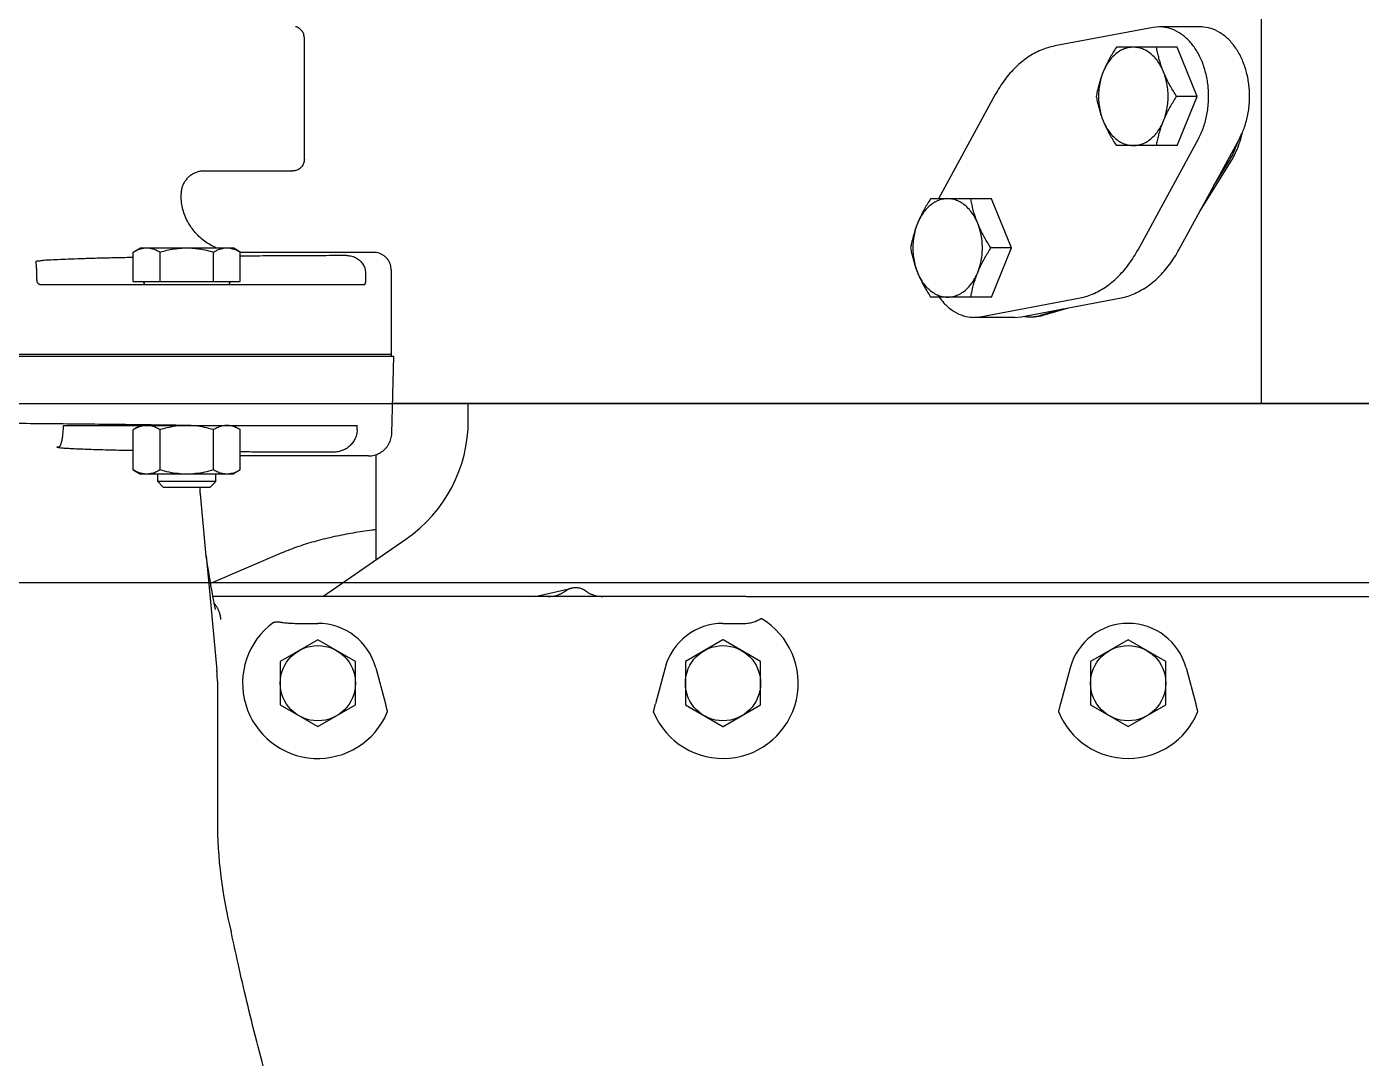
# Model space of a CAD drawing. Header units: millimetres. Extents: x 156850 to 204135, y 56350 to 74150.
# Drawn here: x 158129.7 to 158360.3, y 60149.8 to 60328.1 of the extents above; entities that cross this region are included whole.
import ezdxf

# ---------------------------------------------------------------- set-up
doc = ezdxf.new("R2010")
doc.units = ezdxf.units.MM
doc.header["$LTSCALE"] = 150
doc.layers.add('-----33 Equipment', color=5, linetype='Continuous')

# ---------------------------------------------------------------- blocks, each defined once
blk = doc.blocks.new('X-2F-PLAN$0$A$C73FA2420')
at = {"color": 0}
blk.add_line((508.7339490007143, 1599.808936259011), (508.7339490007143, 76.74628430482699), dxfattribs=at)
at = {"color": 0, "linetype": 'Continuous'}
for p, q in [((516.9339490006678, 1466.059296623687), (516.9339490006678, 1245.155923940009)), ((517.2339490007143, 1245.607610281906), (517.2339490007143, 1465.607524050807)), ((529.2339490007143, 1250.296631120378), (529.2339490007143, 1306.029104972607)), ((530.1797776977764, 1306.799645583495), (530.0339490006445, 1306.799645693798)), ((533.2271527071716, 1307.031107558985), (533.1892961754929, 1306.993588774116)), ((504.9339490006678, 1302.223106731428), (504.9339490006678, 1251.467139691405)), ((497.2484801805113, 1290.155881384795), (496.5339490006445, 1288.918277077726)), ((497.2484801805113, 1290.155881384795), (504.2194178209174, 1290.155881384795)), ((504.9339490006678, 1288.918277077726), (504.2194178209174, 1290.155881384795)), ((529.8339490006911, 1290.155881384795), (534.9194178208709, 1290.155881384795)), ((529.8339490006911, 1290.155881384795), (529.8339490006911, 1271.680672770715)), ((534.9194178208709, 1290.155881384795), (535.6339490006212, 1288.918277077726)), ((496.5339490006445, 1272.918277077784), (496.5339490006445, 1288.918277077726)), ((535.6339490006212, 1288.918183781905), (535.6339490006212, 1272.918370373605)), ((494.2339490007143, 1284.918277077784), (495.2339490007143, 1285.918277077784)), ((494.2339490007143, 1276.918277077726), (494.2339490007143, 1284.918277077784)), ((495.2339490007143, 1285.918277077784), (496.5339490006445, 1285.918277077784)), ((495.2339490007143, 1275.918277077726), (495.2339490007143, 1285.918277077784)), ((497.2484801805113, 1285.53707923129), (504.2194178209174, 1285.53707923129)), ((529.8339490006911, 1285.53707923129), (534.9194178208709, 1285.53707923129)), ((482.383578052395, 1277.584338872402), (476.9426257078303, 1277.071943292627)), ((481.2737200529082, 1277.395509454422), (481.9663705615094, 1277.506050864176)), ((481.9655964339618, 1277.505913685076), (482.3449147429783, 1277.553936585493)), ((482.3449172357796, 1277.553933376505), (493.1203089938499, 1278.569006513106)), ((548.9339489677222, 1277.916217547783), (548.9339490006678, 1262.607305672194)), ((460.7440007281257, 1275.635026058997), (436.7352989717619, 1275.63502428378)), ((476.9426257078303, 1277.071943292627), (462.6197541897418, 1275.723152001796)), ((475.3839490006212, 1184.277763055929), (475.3839491016697, 1276.404389759293)), ((482.9081350214547, 1264.514773141127), (477.6537720195483, 1276.803036297497)), ((479.2332549422281, 1277.065614751016), (480.2420695928158, 1277.229651741683)), ((480.2420695928158, 1277.229651741683), (481.2737200529082, 1277.395509454422)), ((494.2339490007143, 1276.918277077726), (495.2339490007143, 1275.918277077726)), ((495.2339490007143, 1275.918277077726), (496.5339490006445, 1275.918277077726)), ((497.2484801805113, 1276.299474924221), (504.2194178209174, 1276.299474924221)), ((529.8339490006911, 1276.299474924221), (534.9194178208709, 1276.299474924221)), ((497.2484801805113, 1271.680672770715), (496.5339490006445, 1272.918277077784)), ((504.9339490006678, 1272.918277077784), (504.2194178209174, 1271.680672770715)), ((534.9194178208709, 1271.680672770715), (535.6339490006212, 1272.918277077784)), ((497.2484801805113, 1271.680672770715), (504.2194178209174, 1271.680672770715)), ((499.6839490006678, 1249.504276683787), (499.6839490145212, 1271.680672770715)), ((529.8339490006911, 1271.680672770715), (534.9194178208709, 1271.680672770715)), ((534.8540061428212, 1248.607623091608), (534.8540060797241, 1271.680672770482)), ((456.6256125695072, 1264.767980631092), (452.883955182624, 1258.28723993263)), ((464.1256063875044, 1264.77761028189), (456.6422916138545, 1264.77761028189)), ((467.8839428186184, 1258.28723993263), (464.1422854318516, 1264.767980631092)), ((470.7339036547346, 1261.798111085314), (470.7339036547346, 1258.278610281879)), ((573.880797025864, 1262.149122605624), (573.8780861895066, 1262.137885877397)), ((550.9336443910142, 1260.607610281906), (571.9342536103213, 1260.607610281906)), ((452.883955182624, 1258.267980631092), (456.6256125695072, 1251.78723993263)), ((464.1422854318516, 1251.78723993263), (467.8839428186184, 1258.267980631092)), ((475.383949080715, 1257.393470165902), (485.2797198097687, 1243.068352458591)), ((456.6422916138545, 1251.77761028189), (464.1256063875044, 1251.77761028189)), ((531.3280753250001, 1250.05101581139), (530.0339490006445, 1250.051015750098)), ((463.062714381027, 1248.281321780523), (456.8220727671869, 1246.609146899777)), ((499.883643671521, 1248.27761028189), (481.6811719904654, 1248.27761028189)), ((503.5798505195417, 1245.505592510221), (516.9339490006678, 1245.155903134786)), ((508.7339490007143, 1040.02761028189), (508.7339490007143, 1245.37062769162)), ((531.8535491586663, 1245.607610281906), (516.9339490006678, 1245.607610281906)), ((505.8490414348198, 1232.27761028189), (508.7339490007143, 1232.27761028189)), ((475.3839490405517, 1220.704742507602), (476.8097700047074, 1214.402518328629)), ((463.062714381027, 1198.275898783177), (456.8255629105261, 1199.947138482821)), ((456.6256125695072, 1194.767980631092), (452.883955182624, 1188.28723993263)), ((464.1256063875044, 1194.77761028189), (456.6422916138545, 1194.77761028189)), ((467.8839428186184, 1188.28723993263), (464.1422854318516, 1194.767980631092)), ((452.883955182624, 1188.267980631092), (456.6256125695072, 1181.78723993263)), ((464.1422854318516, 1181.78723993263), (467.8839428186184, 1188.267980631092)), ((470.7339036547346, 1188.278610281879), (470.7339036279591, 1184.514966211282)), ((456.6422916138545, 1181.77761028189), (464.1256063875044, 1181.77761028189)), ((475.3839490006212, 1178.341160093376), (475.3839490006212, 1162.216060470324)), ((475.3839490006212, 1156.27945750783), (475.3839490006212, 861.2765822567744)), ((527.1339490006212, 1141.896808734222), (527.1339490006212, 1152.401421045419)), ((544.1339490006212, 1141.89680873428), (544.1339490006212, 1152.401421045419)), ((562.1456564750988, 1141.22988212842), (544.1339490006212, 1151.024716833315)), ((523.6339490006212, 1137.871587323316), (523.6339490006212, 1144.942655134713)), ((523.6341637686128, 1144.945790484722), (523.7383195246803, 1143.825963733718)), ((523.7383195246803, 1143.825963733718), (526.9252949613146, 1126.851229750027)), ((527.1339490006212, 1141.896808734222), (535.6339490006212, 1138.426698265073)), ((535.6339490006212, 1138.426698265073), (535.6339490006212, 1141.991089638032)), ((535.6339490006212, 1138.426698265073), (544.1339490006212, 1141.89680873428)), ((523.6341637686128, 1137.874722673325), (523.7383195246803, 1136.75489592232)), ((523.7383195246803, 1136.754895922204), (526.9252949613146, 1119.78016193863)), ((524.0124269026564, 1133.33495628729), (525.0809885243652, 1129.603460478014)), ((524.0124269026564, 1132.981402896694), (525.2737436880125, 1128.576791872911)), ((463.062714381027, 1128.275898783177), (456.8255629105261, 1129.947138482821)), ((573.729578476632, 1113.971030903398), (570.5426030399976, 1130.945764887088)), ((456.6256125695072, 1124.767980631092), (452.883955182624, 1118.28723993263)), ((464.1256063875044, 1124.77761028189), (456.6422916138545, 1124.77761028189)), ((467.8839428186184, 1118.28723993263), (464.1422854318516, 1124.767980631092)), ((553.3339490006911, 1109.808493101911), (553.3339490006911, 1120.313105413108)), ((570.3339490006911, 1109.808493101911), (570.3339490006911, 1120.313105413108)), ((452.883955182624, 1118.267980631092), (456.6256125695072, 1111.78723993263)), ((464.1422854318516, 1111.78723993263), (467.8839428186184, 1118.267980631092)), ((535.3222415262135, 1116.567112508696), (554.5184721964179, 1106.128129606077)), ((573.8337342326995, 1112.851204152277), (573.729578476632, 1113.971030903398)), ((456.6422916138545, 1111.77761028189), (464.1256063875044, 1111.77761028189)), ((573.8339490006911, 1105.783271690889), (573.8339490006911, 1112.854339502286)), ((535.3222415262135, 1109.496044697182), (554.5184721964179, 1099.057061794621)), ((553.3339490006911, 1109.808493101911), (561.8339490006911, 1106.338382632704)), ((561.8339490006911, 1106.338382632704), (561.8339490006911, 1109.902774005604)), ((561.8339490006911, 1106.338382632704), (570.3339490006911, 1109.808493101911)), ((463.062714381027, 1108.281321780523), (456.8220727671869, 1106.609146899777)), ((542.0460313112708, 1105.839622360421), (550.4669723572442, 1100.581334024318)), ((546.4311228132574, 1103.454993002524), (550.4669723572442, 1100.934887414915)), ((586.6800702534383, 1095.310925247206), (508.7339490007143, 1095.310925249127))]:
    blk.add_line(p, q, dxfattribs=at)
blk.add_lwpolyline([(473.1421217647148, 1275.933363699296), (473.140672742622, 1275.932910064876), (473.1543721782509, 1275.936952759803), (473.1948351092869, 1275.948258528486), (473.2609812073642, 1275.965770107228), (473.3512544670375, 1275.988523600274), (473.4642278461251, 1276.015757399029), (473.5986192470882, 1276.046864105097), (473.7539314258611, 1276.081508802716), (473.9292989603709, 1276.119350770081), (474.1246900473488, 1276.160265828308), (474.3408340972383, 1276.204295468226), (474.5789049647283, 1276.251564612321), (474.8407217049971, 1276.302328432095), (475.1278451908147, 1276.356791260187), (475.4405778819928, 1276.414914569119), (475.778263939661, 1276.476496239076), (476.1400729360757, 1276.541328497173), (476.5249634400243, 1276.609194733028), (476.931636245572, 1276.679851978377), (477.358630658593, 1276.753049573279), (477.8043034337461, 1276.828531105304), (478.2666131500155, 1276.905984509678), (478.7435952944215, 1276.985108532594), (479.2332549422281, 1277.065614751016)], dxfattribs=at)
for centre in [(460.3839490006212, 1258.27761028189), (460.3839490006212, 1188.27761028189), (460.3839490006212, 1118.27761028189)]:
    blk.add_circle(centre, 6.5, dxfattribs=at)
for centre, radius, start, end in [((529.2339490007143, 1288.768277077819), 0.6, 270, 0), ((436.7352989717619, 1195.607610281906), 80.027414002, 90, 103.9750499472629), ((529.2339490007143, 1273.068277077808), 0.6, 0, 90), ((460.3839490006212, 1258.27761028189), 13, 36.16079588063602, 247.2502400090067), ((460.3839490006212, 1258.27761028189), 7.5, 119.9264348688846, 120.073565134843), ((460.3839490006212, 1258.27761028189), 7.5, 59.92643486515699, 60.0735651311154), ((460.3839490006212, 1258.27761028189), 7.5, 179.9264348670465, 180.0735651329535), ((460.3839490006212, 1258.278610281879), 10.3499546541, 285.0000000026928, 0), ((460.3839490006212, 1258.27761028189), 7.5, 359.9264348670465, 0.07356513295351769), ((460.3839490006212, 1258.27761028189), 7.5, 239.9264348651569, 240.0735651311154), ((460.3839490006212, 1258.27761028189), 7.5, 299.9264348688846, 300.073565134843), ((505.8490414348198, 1257.27761028189), 25, 214.6366607297336, 270), ((460.3839490006212, 1188.27761028189), 13, 112.7358502879227, 329.4355913851622), ((460.3839490006212, 1188.278610281879), 10.3499546541, 0, 74.99999999730723), ((460.3839490006212, 1188.27761028189), 7.5, 119.9264348688846, 120.073565134843), ((460.3839490006212, 1188.27761028189), 7.5, 59.92643486515699, 60.0735651311154), ((460.3839490006212, 1188.27761028189), 7.5, 179.9264348670465, 180.0735651329535), ((460.3839490006212, 1188.27761028189), 7.5, 359.9264348670465, 0.07356513295351769), ((460.3839490006212, 1188.27761028189), 7.5, 239.9264348651569, 240.0735651311154), ((460.3839490006212, 1188.27761028189), 7.5, 299.9264348688846, 300.073565134843), ((460.3839490006212, 1118.27761028189), 13, 112.7358502879227, 247.2502400090067), ((460.3839490006212, 1118.278610281879), 10.3499546541, 285.0000000026928, 74.99999999730723), ((460.3839490006212, 1118.27761028189), 7.5, 119.9264348688846, 120.073565134843), ((460.3839490006212, 1118.27761028189), 7.5, 59.92643486515699, 60.0735651311154), ((460.3839490006212, 1118.27761028189), 7.5, 179.9264348670465, 180.0735651329535), ((460.3839490006212, 1118.27761028189), 7.5, 359.9264348670465, 0.07356513295351769), ((460.3839490006212, 1118.27761028189), 7.5, 239.9264348651569, 240.0735651311154), ((460.3839490006212, 1118.27761028189), 7.5, 299.9264348688846, 300.073565134843)]:
    blk.add_arc(centre, radius, start, end, dxfattribs=at)
for points, start_tangent, end_tangent in [([(504.9339488996193, 1280.443555677775), (505.0047934667673, 1285.217078784422), (505.0708209441509, 1290.225681540382), (505.131870254525, 1295.452629773179), (505.1877376335906, 1300.880460645887), (505.2382365961093, 1306.491037980304), (505.2831986916717, 1312.265628873196), (505.3224738599965, 1318.184943274711), (505.3559310409473, 1324.229211332276), (505.3834585816367, 1330.378236701596), (505.4049647200154, 1336.61150953779), (505.4203777177026, 1342.908212280017), (505.4296460694168, 1349.247269958782), (505.4327389671234, 1355.607610281906)], (0.01571361141081098, 0.9998765335862856), (9.34380084510056e-08, 0.999999999999962)), ([(529.2339490007143, 1306.029104972607), (529.2504966316046, 1306.185096022324)], (0, 0.999999999998244), (0.209556906045678, 0.9777964528123695)), ([(529.2504966316046, 1306.185096022324), (529.2987645413959, 1306.333048877888), (529.3760377201252, 1306.467604682199), (529.4790712679969, 1306.584271345229), (529.6021201952826, 1306.677811764996), (529.7383862730348, 1306.745160731894), (529.8841199269518, 1306.786019522813), (530.0339490006445, 1306.799645693798)], (0.2095569062961924, 0.977796452756288), (1.00000000000059, 0)), ([(530.1797694665147, 1306.799645697582), (530.5748085983796, 1306.802051440987), (530.9685134278843, 1306.809287545329), (531.3425582718337, 1306.82079342159), (531.6835266652051, 1306.835463646508), (531.9876709656091, 1306.852244678186), (532.2619691069704, 1306.870793776878), (532.5092817260884, 1306.890873648576), (532.7292201480595, 1306.912252401526), (532.918173897313, 1306.934632360877), (533.0639218381839, 1306.956757076725), (533.1892961754929, 1306.993588774116)], (0.9999999999998298, 0), (0.4494555039720995, 0.8933027202169215)), ([(533.2734008891275, 1306.974901792128), (533.2202181343455, 1307.003743882116)], (-0.804238939544925, 0.5943060895839909), (-0.9693568465822966, 0.2456568826307035)), ([(533.972721009748, 1290.155895509291), (533.9598541284213, 1290.835322949395), (533.8954158871202, 1293.931428379903), (533.8270054946188, 1296.733977154479), (533.7550294054672, 1299.226306863013), (533.6799153039465, 1301.393597266579), (533.6021095664473, 1303.222958992585), (533.5220746102277, 1304.703510812076), (533.4402861418203, 1305.826444996812), (533.357230325928, 1306.585080227174), (533.2734008891275, 1306.974901792128)], (-0.01863741233217737, 0.9998263083468559), (-0.8042389390993834, 0.5943060901887113)), ([(500.5912556067342, 1290.15589153528), (500.621234948514, 1291.663285139774), (500.664839361445, 1293.625100989826), (500.7105306215817, 1295.424361514219), (500.7581243715249, 1297.053798729496), (500.8074285525363, 1298.506829779595), (500.8582441793988, 1299.777583764808), (500.9103661434492, 1300.860925693996), (500.963584043202, 1301.752477456001), (501.0176830341807, 1302.44863571442), (501.0724447000539, 1302.946586648584), (501.1276479370426, 1303.244317469595), (501.1818273426034, 1303.340522485785)], (0.01898878748950113, 0.999819696720113), (0.9909351771860242, 0.1343408895948465)), ([(501.1818273426034, 1303.340522485785), (501.1830698461272, 1303.340624664619), (501.2384817220736, 1303.235137332696), (501.2936646576272, 1302.928300375119)], (0.9909351771814217, 0.1343408899586547), (0.1338502945188634, -0.9910015633989357)), ([(501.2936646576272, 1302.928300375119), (501.3295108583989, 1302.861509636685), (501.4185424215393, 1302.791580877674), (501.557832215447, 1302.720249390288), (501.7443395542214, 1302.64884211449), (501.9766936125234, 1302.578231033229), (502.2499951185891, 1302.510422840016), (502.5582467301283, 1302.447244160925), (502.9001895746915, 1302.389419219224), (503.2712697046809, 1302.338341002294), (503.6643141967943, 1302.295457537577), (504.0747601145413, 1302.261577568075), (504.500099246623, 1302.237246793578), (504.9339490006678, 1302.223106731428)], (0.1338502945946446, -0.9910015633878406), (0.9997905887665566, -0.02046408105867588)), ([(496.683006246225, 1288.870997247286), (496.8552655596286, 1289.364235120127), (497.2484801805113, 1290.155881384795)], (0.2755160442251612, 0.9612964731942353), (0.4999999999878786, 0.8660254037915872)), ([(504.7848917550873, 1288.870997247286), (504.6126324418001, 1289.364235120127), (504.2194178209174, 1290.155881384795)], (-0.2755160442251657, 0.961296473193051), (-0.4999999999878786, 0.8660254037915872)), ([(534.9194178208709, 1290.155881384795), (535.2267362932907, 1289.562760890112), (535.4511098561343, 1288.983062626328)], (0.4999999999975276, -0.8660254037863054), (0.3009034647608989, -0.9536546046101548)), ([(535.4511098561343, 1288.983062626328), (535.4816713553155, 1288.882017470023)], (0.3009034650428401, -0.9536546045216854), (0.277915910299491, -0.9606054064018902)), ([(496.5339490006445, 1287.846480307984), (496.6153764210176, 1288.600879761914), (496.683006246225, 1288.870997247286)], (0, 0.9999999999998034), (0.2755160442260742, 0.9612964731942425)), ([(497.2484801805113, 1285.53707923129), (496.8552597613307, 1286.328739650198), (496.6153339004377, 1287.092279570701), (496.5339490006445, 1287.846480307984)], (-0.5000000000085328, 0.8660254037797505), (0, 0.9999999999999769)), ([(504.2194178209174, 1285.53707923129), (504.6126382398652, 1286.328739650198), (504.8525641008746, 1287.092279570701), (504.9339490006678, 1287.846480307984)], (0.5000000000084719, 0.8660254037793639), (0, 0.9999999999999775)), ([(504.9339490006678, 1287.846480307984), (504.8525215801783, 1288.600879761914), (504.7848917550873, 1288.870997247286)], (0, 1.000000000000419), (-0.2755160442264914, 0.9612964731938661)), ([(535.6339490006212, 1287.846480307984), (535.58767974074, 1287.278881445294), (535.4511098561343, 1286.709897989815), (535.2267362932907, 1286.130199726031), (534.9194178208709, 1285.53707923129)], (0, -1.000000000000349), (-0.5000000000042839, -0.8660254037815919)), ([(535.4816713553155, 1288.882017470023), (535.58767974074, 1288.414079170791), (535.6339490006212, 1287.846480307984)], (0.2779159099992837, -0.9606054064855453), (0, -1.000000000000226)), ([(496.5339490006445, 1280.91827707761), (496.6153764210176, 1282.427075985528), (496.8552655596286, 1283.953786701779), (497.2484801805113, 1285.53707923129)], (0, 0.9999999999999242), (0.2773500981147648, 0.9607689228300099)), ([(504.9339490006678, 1280.91827707761), (504.8525215801783, 1282.427075985528), (504.6126324418001, 1283.953786701779), (504.2194178209174, 1285.53707923129)], (0, 0.999999999999835), (-0.2773500981147646, 0.9607689228300095)), ([(534.9194178208709, 1285.53707923129), (535.2267362932907, 1284.350838241808), (535.4511098561343, 1283.191441714182), (535.58767974074, 1282.053474803281), (535.6339490006212, 1280.918277077784)], (0.2773500981243379, -0.9607689228273448), (0, -0.9999999999997897)), ([(497.2484801805113, 1276.299474924221), (496.8552597613307, 1277.882795762212), (496.6153339004377, 1279.409875603102), (496.5339490006445, 1280.91827707761)], (-0.2773500981006863, 0.9607689228340701), (0, 0.9999999999998013)), ([(504.2194178209174, 1276.299474924221), (504.6126382398652, 1277.882795762212), (504.8525641008746, 1279.409875603102), (504.925793317263, 1280.444284844911)], (0.2773500981192163, 0.960768922828653), (0.03426108940777005, 0.9994129165427346)), ([(535.6339490006212, 1280.918277077784), (535.58767974074, 1279.78307935223), (535.4511098561343, 1278.645112441329), (535.2267362932907, 1277.485715913703), (534.9194178208709, 1276.299474924221)], (0, -1.000000000000232), (-0.277350098124338, -0.960768922827345)), ([(535.621573862969, 1275.759702722018), (536.018462113454, 1276.600740847527), (536.6532547175884, 1277.639887616097), (537.409676678828, 1278.594172750774), (538.2765054933261, 1279.449437372212), (539.240877105738, 1280.192994570883), (540.2884782804176, 1280.813819160801), (541.4037610156229, 1281.30271203618), (542.5701754873153, 1281.652436535631), (543.7704177187989, 1281.857824784587), (544.9875534733292, 1281.915841095382)], (0.3842610929688739, 0.9232244648134151), (0.9999116267846486, -0.01329430783837137)), ([(544.9993391063763, 1281.915661904495), (544.9858218649169, 1281.915864368377)], (-0.9998612361667443, 0.01665858405116652), (-0.9999116273166057, 0.01329426857757824)), ([(548.9339487362886, 1277.917324100912), (548.8855282723671, 1278.537215255725), (548.7414269599831, 1279.142665967811), (548.5051220720634, 1279.718449336011), (548.182331153308, 1280.25060981838), (547.7808736539446, 1280.726249591506), (547.3104804116301, 1281.133843719726), (546.7825558001641, 1281.463521368685), (546.209899057867, 1281.707305546617), (545.6063940444728, 1281.85930489999), (544.9993391063763, 1281.915661904495)], (8.171571996051681e-08, 0.9999999999997238), (-0.9998612361514068, 0.01665858462197022)), ([(493.1203087364556, 1278.569009245432), (493.7437693605898, 1278.595159493678), (494.2344485808862, 1278.570098637312)], (0.9955922176950373, 0.09378771809412673), (0.9957737534430839, -0.09184025236015421)), ([(460.7440007281257, 1275.63502428378), (461.3700698675821, 1275.644822390983), (461.9955253674416, 1275.674207109027), (462.6197541897418, 1275.723149636411)], (1.000000000000006, 0), (0.9955952223632527, 0.0937558169266463)), ([(471.3962256654631, 1275.030631087022), (471.4598071225919, 1275.033586326521), (471.5501630870858, 1275.040456632792), (471.6720686764456, 1275.053456172172), (471.7459463068517, 1275.06317359762), (471.8284472896485, 1275.075575389783), (471.9201469654217, 1275.091231369879), (472.0222189531196, 1275.110942566593), (472.1357563993661, 1275.135680119623), (472.2615846835542, 1275.16656454769), (472.3994875501376, 1275.204643681878), (472.5477307807887, 1275.250600169296), (472.7064220129978, 1275.305708951317), (472.8777985853376, 1275.372324423923), (473.0636666010832, 1275.453278071014), (473.2651044018567, 1275.551823995076), (473.4820569765288, 1275.671455705422), (473.7124935273314, 1275.815279188682), (473.9540582029149, 1275.986783371307), (474.1823839326389, 1276.171255341207)], (0.9995649438666957, 0.02949445700573822), (0.75790719087321, 0.6523623916360715)), ([(496.5339490006445, 1273.99007384741), (496.6153764210176, 1274.744473301398), (496.8552655596286, 1275.507828659494), (497.2484801805113, 1276.299474924221)], (0, 0.9999999999999466), (0.5000000000048849, 0.8660254037814118)), ([(504.9339490006678, 1273.99007384741), (504.8525215801783, 1274.744473301398), (504.6126324418001, 1275.507828659494), (504.2194178209174, 1276.299474924221)], (0, 0.9999999999996634), (-0.5000000000048849, 0.8660254037814118)), ([(534.9194178208709, 1276.299474924221), (535.2267362932907, 1275.70635442948), (535.4511098561343, 1275.126656165696), (535.58767974074, 1274.557672710216), (535.6339490006212, 1273.990073847526)], (0.5000000000042839, -0.8660254037815919), (0, -1.000000000000349)), ([(411.9479930817615, 1272.050156138197), (413.761923110229, 1272.45454876771), (415.5825913419249, 1272.860356771329), (417.4087229247671, 1273.266290472879)], (0.9760807864131911, 0.2174081378306348), (0.9762631011599845, 0.2165879897719322)), ([(497.2484801805113, 1271.680672770715), (496.8552597613307, 1272.472333189682), (496.6153339004377, 1273.235873110127), (496.5339490006445, 1273.99007384741)], (-0.5000000000085617, 0.8660254037796069), (0, 0.9999999999999772)), ([(504.2194178209174, 1271.680672770715), (504.6126382398652, 1272.472333189682), (504.8525641008746, 1273.235873110127), (504.9339490006678, 1273.99007384741)], (0.5000000000085008, 0.8660254037792203), (0, 0.9999999999999769)), ([(535.6339490006212, 1273.990073847526), (535.58767974074, 1273.42247498472), (535.4511098561343, 1272.853491529182), (535.2267362932907, 1272.273793265398), (534.9194178208709, 1271.680672770715)], (0, -1.000000000000227), (-0.5000000000041649, -0.8660254037822209)), ([(391.4036159135867, 1266.893490978226), (398.431730045937, 1268.826529354323), (405.3712607551133, 1270.546323177987), (411.9479930817615, 1272.050156138197)], (0.9603134649901358, 0.2789230161866695), (0.9760805743547641, 0.2174090898911029)), ([(500.310031342553, 1255.708291912626), (500.3144137780182, 1258.874333753018), (500.3222959416453, 1262.018057008099), (500.3336460778955, 1265.126781800704), (500.3484184566187, 1268.187968798098), (500.3665535560576, 1271.189269600494), (500.3698832939845, 1271.680674589996)], (0.0008274653193202755, 0.9999996576505243), (0.006881816628877991, 0.9999763200202179)), ([(534.3073263230035, 1253.277851709572), (534.2923574309098, 1258.0185705474), (534.2710588535992, 1262.679216877499), (534.2435567893554, 1267.23210649722), (534.2097578281537, 1271.680672986084)], (-0.002467054309613101, 0.9999969568169156), (-0.008417636719191079, 0.9999645710684082)), ([(470.8796841176227, 1265.94830414583), (470.9121072500711, 1265.892055563629), (470.9416557964869, 1265.813464475621), (470.9665815930348, 1265.711465092201), (470.9852380539523, 1265.58467109123), (470.9958487194963, 1265.43276200362), (470.9968963327119, 1265.257312938804), (470.9875667052111, 1265.06150545791), (470.9676862177439, 1264.847359945299)], (0.5900533741785299, -0.8073642397432669), (-0.112002268476253, -0.9937079509891396)), ([(470.9123337658821, 1264.441465750278), (470.8063510071952, 1263.571912518586), (470.7496672499692, 1262.672611435875), (470.7339036547346, 1261.798111085314)], (-0.1541942353898562, -0.9880405547202792), (0, -0.9999999999999812)), ([(470.9676862177439, 1264.847359945299), (470.9425085635157, 1264.646673365321), (470.9123337658821, 1264.441465750278)], (-0.1120070129209555, -0.993707416223948), (-0.1541942353201317, -0.9880405547301595)), ([(486.934634343721, 1248.278769212018), (486.8533887901576, 1248.903219126223), (486.3498446255689, 1252.192207254178), (485.7225983624812, 1255.400409334281), (484.9582088433672, 1258.52358267369), (484.0327976178378, 1261.562883412873), (482.9081350214547, 1264.514773141127)], (-0.1256152574829803, 0.9920790326823117), (-0.393158347999726, 0.9194707789800798)), ([(550.9336443910142, 1260.607610281906), (550.5864774015499, 1260.637968906492), (550.2492670698557, 1260.72834157641), (549.9340493308846, 1260.875325744099), (549.6478452387964, 1261.075735962484), (549.4020746812457, 1261.321506519918), (549.2016644629184, 1261.607710612006), (549.0546802951721, 1261.922928351094), (548.9643076253124, 1262.26013868273), (548.9339490006678, 1262.607305672194)], (-0.9999999999995473, 0), (0, 0.9999999999996776)), ([(571.9342536103213, 1260.607610281906), (572.2659205959644, 1260.635299891117), (572.5890066140564, 1260.717816204007), (572.8927619300084, 1260.852256207028), (573.1712239693152, 1261.036037061887), (573.414214008837, 1261.26242419309), (573.6171009587124, 1261.52703537303), (573.7728213549126, 1261.820813851315), (573.8778380507138, 1262.136872561008)], (1.000000000000058, 0), (0.2349522874368714, 0.9720069046193003)), ([(504.1828326148679, 1251.487679532322), (503.7539464612491, 1251.523600301298), (503.330028444645, 1251.607850522094), (502.9183284536703, 1251.73918658332), (502.5239724611165, 1251.9157210915), (502.1472791082924, 1252.137892374129), (501.7941056475975, 1252.403621228179), (501.4708081552526, 1252.708877517784), (501.1803714634152, 1253.051420992299), (500.9246298283106, 1253.431041892327), (500.709133744007, 1253.842088923382), (500.5380759881809, 1254.277815054404), (500.4126228967216, 1254.737635234313), (500.3357124032918, 1255.217179200903), (500.310031342553, 1255.708291912626)], (-0.9996263286203456, 0.02733501653312932), (0.0008274653202791618, 0.9999996576503243)), ([(534.3073263230035, 1253.277851709572), (534.281508118147, 1252.840912324085), (534.1981069579488, 1252.3966154831), (534.0589378555305, 1251.971635124413), (533.8751551373862, 1251.588319393923), (533.6589076468954, 1251.253964945325), (533.4139408309711, 1250.961902134179), (533.1407562446548, 1250.707581118681), (532.8365190821933, 1250.488387287885), (532.4942180132493, 1250.304249712208), (532.1185203804635, 1250.164641910291), (531.7236112268874, 1250.079055466398), (531.3280607844936, 1250.051015829318)], (0.002467054303699079, -0.9999969568165683), (-1.000000000000099, 0)), ([(504.1828326148679, 1251.487679532322), (504.5582961631007, 1251.477410801977), (504.9339490006678, 1251.467139691405)], (0.9996263286212058, -0.02733501650684958), (0.9996264453627219, -0.02733074699501777)), ([(530.0339490006445, 1250.051015750098), (529.8841199269518, 1250.055294787628), (529.7383862730348, 1250.06813955761), (529.6021201952826, 1250.089357408113), (529.4790712679969, 1250.11892049032), (529.3760377201252, 1250.155945574515), (529.2987645413959, 1250.198859238473), (529.2339490007143, 1250.296631120378)], (-0.9999999999990711, 0), (0, 0.9999999999971162)), ([(499.6839490006678, 1249.504276683787), (499.7121603889391, 1249.030080659606), (499.7963948115939, 1248.562579080113), (499.935461631394, 1248.108364497719), (500.1273970794864, 1247.673841741285), (500.369491985999, 1247.265137535695), (500.6583300584462, 1246.888014071679), (500.9898361618398, 1246.547787740128), (501.3593338967767, 1246.249254199793), (501.7616116496501, 1245.996620828984), (502.190996170626, 1245.793447508418), (502.6414326209342, 1245.64259656542), (503.1065699707251, 1245.546192565584), (503.5798505195417, 1245.505592510803)], (4.987737760356168e-09, -0.9999999999999416), (0.999657324916552, -0.02617695056456377)), ([(531.8535877967952, 1245.607611707819), (532.309530482511, 1245.642457349401), (532.756791373482, 1245.746773870022), (533.1871388097061, 1245.920221775013), (533.5920388146769, 1246.162504067121), (533.9577933968976, 1246.469042966724), (534.2702325975988, 1246.829582152714), (534.5192710217088, 1247.230635904416), (534.7033888186561, 1247.669067578623), (534.8163783827331, 1248.134003810002), (534.8540061428212, 1248.607623091608)], (0.9999999999162461, 1.294683436852359e-05), (9.073322557234984e-07, 0.9999999999998449)), ([(456.8220727671869, 1246.609146899777), (456.543812058866, 1246.535936807515), (456.296382653527, 1246.473288073495), (456.0800846316852, 1246.42077753722), (455.8922016950091, 1246.377363366308), (455.7329991044244, 1246.342804961023), (455.6022187006893, 1246.316761931521), (455.5000308337621, 1246.298971291573), (455.4268895427231, 1246.289082857373), (455.3567567188293, 1246.288976591488)], (-0.965925826291338, -0.2588190450944695), (-0.9222025915611919, 0.3867070986186321)), ([(475.3839490006212, 1218.416050935397), (475.4108296216, 1217.896747988998), (475.4911926215282, 1217.382907261199), (475.5079435235821, 1217.306079916481)], (0, -0.9999999999998469), (0.2206586145129029, -0.9753511038847262)), ([(475.5079435235821, 1217.306079916481), (475.6241758816177, 1216.880096944224), (475.808334162808, 1216.393763486296), (476.0416565773776, 1215.92916759022), (476.3215918082278, 1215.491322929796)], (0.2206586144904551, -0.9753511038853185), (0.5815075835592793, -0.8135409825340291)), ([(476.8097490230575, 1214.40260861523), (476.7917887032963, 1214.477530619188), (476.6774832232622, 1214.834212258516), (476.5199237751076, 1215.173904907075), (476.3215918082278, 1215.491322929796)], (-0.2206813620003175, 0.9753459573247029), (-0.5815075835269463, 0.813540982558022)), ([(476.3215918082278, 1211.983164133097), (476.5196573114954, 1212.299556981481), (476.6771065780194, 1212.638353297196), (476.7914451454999, 1212.994336124219), (476.8608442648547, 1213.361999849789), (476.8841773726745, 1213.735635042831), (476.861045497586, 1214.109422762296), (476.8097490230575, 1214.40260861523)], (0.5822490159270639, 0.81301050635966), (-0.2206813620236923, 0.9753459573164399)), ([(476.3215918082278, 1211.983164133097), (476.041811766685, 1211.546345640323), (475.8085498866858, 1211.08259627613), (475.6243707215181, 1210.596874998591), (475.491314549814, 1210.094396246481), (475.4108693473972, 1209.580573850486), (475.3839490006212, 1209.060960810806)], (-0.5822490159251984, -0.8130105063609766), (0, -1.000000000000558)), ([(455.3596673492575, 1200.267464071105), (455.383307754877, 1200.272388594283)], (0.922296444953096, 0.3864832048464834), (0.9991247507720681, 0.04182980267549889)), ([(455.383307754877, 1200.272388594283), (455.4304914032109, 1200.267280681699), (455.5051319969352, 1200.257119267189), (455.6076944441302, 1200.239189723099), (455.7355995785911, 1200.213692639198), (455.8935532210162, 1200.179418779386), (456.0857279713964, 1200.135007039527), (456.3132613953203, 1200.079677233531), (456.5667980142171, 1200.015310916875), (456.8255629105261, 1199.947138482821)], (0.9991247508236686, 0.04182980148170201), (0.9659258262830233, -0.2588190451264155)), ([(470.7339001275832, 1184.514966211282), (470.7505676703295, 1184.107326924975), (470.8003901962657, 1183.702752736222), (470.8831451324513, 1183.302988720825), (470.9982585769612, 1182.911107462598), (471.1450171305332, 1182.529618223372)], (0, -0.9999999999992111), (0.3967732164077937, -0.9179166709132205)), ([(475.3839490006212, 1184.277753049799), (475.3839490049286, 1182.576681667531), (475.3839489996899, 1180.957438612182), (475.3839490006212, 1179.428125493578)], (-2.678411854809672e-06, -0.9999999999965247), (-6.083931120485723e-06, -0.9999999999817127)), ([(471.1450171305332, 1182.529618223372), (471.2112047746778, 1182.381521658273), (471.2798101293156, 1182.237526253215), (471.3461727673421, 1182.106012646807), (471.4068971897941, 1181.991225296224), (471.4600810380653, 1181.894093163894), (471.5040508114034, 1181.815245877719), (471.5379081175197, 1181.754285833216), (471.5777039204258, 1181.667024014518)], (0.3967732163621384, -0.9179166709345964), (-0.5085066359473548, -0.861058070748996)), ([(475.3839490006212, 1179.428125493578), (475.3839490006212, 1179.147630526277), (475.3839490006212, 1178.854335128912), (475.3839490006212, 1178.54958170082)], (0, -0.9999999999991893), (0, -0.9999999999992539)), ([(475.3839490006212, 1178.54958170082), (475.3839490232058, 1178.462492642808), (475.3839489400852, 1178.418842506188)], (1.376749572683329e-08, -0.9999999999999664), (-3.472563356323978e-06, -0.9999999999981868)), ([(475.3839490006212, 1178.418842506188), (475.3839490006212, 1178.341160093376)], (0, -1.000000000002927), (0, -1.000000000002927)), ([(475.3839490006212, 1162.216060470324), (475.3839490006212, 1161.800943227892), (475.3839490006212, 1161.403449103178), (475.3839490006212, 1161.025739985809)], (0, -1.000000000000548), (0, -1)), ([(475.3839490006212, 1161.025739985809), (475.3839489992242, 1159.526259490405), (475.3839490043465, 1157.94156527298), (475.3839490006212, 1156.279467511806)], (5.816079936677028e-06, -0.9999999999831685), (2.560535720146274e-06, -0.9999999999965801)), ([(535.6339490006212, 1155.871531514626), (534.7549357578391, 1155.702953393396), (533.8965581619414, 1155.50249507738), (533.0547190320212, 1155.267134161026), (532.2189147043973, 1154.991925957787), (531.3839490006212, 1154.673304237775)], (-0.9854382887331075, -0.170033464642899), (-0.9258200997627952, -0.3779644730328647)), ([(539.8839490006212, 1154.673304237775), (538.7393477078294, 1155.063069225231), (537.5253769392148, 1155.327852706308), (536.269154796144, 1155.461739855702), (534.9987432052149, 1155.461739855702), (533.7425210620277, 1155.327852706308), (532.5285502935294, 1155.063069225231), (531.3839490006212, 1154.673304237775)], (-0.9258200997654814, 0.3779644730265304), (-0.9258200997657224, -0.3779644730264949)), ([(539.8839490006212, 1154.673304237775), (539.0489832969615, 1154.991925957787), (538.2131789692212, 1155.267134161026), (537.3713398394175, 1155.50249507738), (536.5129622435197, 1155.702953393396), (535.6339490006212, 1155.871531514626)], (-0.92582009976289, 0.3779644730330688), (-0.9854382887333579, 0.1700334646432803)), ([(531.3839490006212, 1154.673304237775), (530.5489832969615, 1154.310179315507), (529.7131789692212, 1153.902956142789), (528.8713398394175, 1153.450958287925), (528.0129622435197, 1152.950554231589), (527.1339490006212, 1152.401421045419)], (-0.9258200997689849, -0.3779644730179787), (-0.8407600613529856, -0.5414079046649193)), ([(531.3839490006212, 1154.673304237775), (530.3364715925418, 1154.168496664905), (529.403951254324, 1153.556972602906), (528.6112638227642, 1152.854278880812), (527.9754483884899, 1152.075567188382), (527.5111715720268, 1151.238800394116), (527.2284707825165, 1150.361988612218), (527.1339490006212, 1149.468138533994)], (-0.9258200997642155, -0.3779644730296355), (0, -1.000000000000213)), ([(544.1339490006212, 1152.401421045419), (543.2549357578391, 1152.950554231589), (542.3965581619414, 1153.450958287925), (541.5547190320212, 1153.902956142789), (540.7189147043973, 1154.310179315507), (539.8839490006212, 1154.673304237775)], (-0.8407600613527845, 0.5414079046651595), (-0.9258200997690619, 0.3779644730178633)), ([(544.1339490006212, 1149.468138533994), (544.0390110235894, 1150.363943309407), (543.7563178498531, 1151.239737286407), (543.292184377904, 1152.0759566747), (542.6569785823813, 1152.853921714996), (541.8648899111431, 1153.556253954011), (540.9336123164976, 1154.167264449818), (539.8839490006212, 1154.673304237775)], (0, 1.000000000000351), (-0.925820099763974, 0.377964473030253)), ([(527.1084477105178, 1150.914125345589), (526.111063805758, 1150.105728714087), (524.8685943466844, 1148.691464224074), (524.0405924211955, 1147.132870103873), (523.658936209511, 1145.489952426695), (523.6342503363267, 1144.94579047861)], (-0.8139366288664491, -0.5809536678509776), (-7.036812984983714e-05, -0.9999999975241658)), ([(527.1339490006212, 1149.468138533994), (527.2288869777694, 1148.572333758697), (527.5115801515058, 1147.696539781697), (527.9757136234548, 1146.860320393404), (528.6109194189776, 1146.082355352992), (529.4030080900993, 1145.380023114092), (530.3342856848612, 1144.769012618286), (531.3839490006212, 1144.262972830329)], (0, -1.000000000000147), (0.9258200997638748, -0.3779644730303152)), ([(539.8839490006212, 1144.262972830329), (540.9314264088171, 1144.767780403199), (541.8639467469184, 1145.379304465197), (542.6566341784783, 1146.081998187292), (543.2924496127525, 1146.860709879722), (543.7567264292156, 1147.697476673988), (544.0394272187259, 1148.574288455828), (544.1339490006212, 1149.468138533994)], (0.9258200997640165, 0.3779644730301577), (0, 1.000000000000107)), ([(527.1339490006212, 1145.461200107122), (528.0129622435197, 1145.292621985893), (528.8713398394175, 1145.092163669877), (529.7131789692212, 1144.85680275358), (530.5489832969615, 1144.5815945504), (531.3839490006212, 1144.262972830329)], (0.9854382887333579, -0.1700334646432803), (0.9258200997627631, -0.377964473032688)), ([(531.3839490006212, 1144.262972830329), (532.5285502935294, 1143.873207842873), (533.7425210620277, 1143.608424361795), (534.9987432052149, 1143.474537212402), (536.269154796144, 1143.474537212402), (537.5253769392148, 1143.608424361795), (538.7393477078294, 1143.873207842873), (539.8839490006212, 1144.262972830329)], (0.9258200997657227, -0.3779644730264951), (0.925820099765481, 0.3779644730265302)), ([(531.3839490006212, 1144.262972830329), (532.2189147043973, 1143.89984790812), (533.0547190320212, 1143.492624735401), (533.8965581619414, 1143.040626880422), (534.7549357578391, 1142.540222824086), (535.6339490006212, 1141.991089638032)], (0.9258200997690679, -0.3779644730177607), (0.8407600613528009, -0.5414079046651308)), ([(535.6339490006212, 1141.991089638032), (536.5129622435197, 1142.540222824086), (537.3713398394175, 1143.040626880422), (538.2131789692212, 1143.492624735401), (539.0489832969615, 1143.89984790812), (539.8839490006212, 1144.262972830329)], (0.8407600613526726, 0.5414079046655483), (0.925820099768991, 0.3779644730178762)), ([(539.8839490006212, 1144.262972830329), (540.7189147043973, 1144.5815945504), (541.5547190320212, 1144.85680275358), (542.3965581619414, 1145.092163669877), (543.2549357578391, 1145.292621985893), (544.1339490006212, 1145.461200107122)], (0.9258200997626687, 0.3779644730332474), (0.9854382887331073, 0.170033464642899)), ([(570.5426030399976, 1130.945764887088), (569.8239053040743, 1133.326462038618), (568.5887666405179, 1135.598729273304), (566.8674325438915, 1137.706924380327), (564.7020542336395, 1139.599422869505), (562.1456564750988, 1141.22988212842)], (-0.1845241653971807, 0.982827977005379), (-0.8785044997447239, 0.4777340723961959)), ([(523.7895671639126, 1136.17938163568), (523.7339455761248, 1135.299199390982)], (-0.125240612868096, -0.992126397637502), (2.424372310619492e-05, -0.999999999706438)), ([(523.7339455761248, 1135.299199390982), (523.7343907334143, 1135.220983656589), (523.7427520287456, 1134.950578284101)], (2.424367381451257e-05, -0.9999999997078268), (0.05034090109747092, -0.9987320930446509)), ([(523.7339455761248, 1134.945646000386), (523.7343907334143, 1134.867430265993), (523.9244893406285, 1133.318867149821)], (2.424369561671082e-05, -0.9999999997078268), (0.2288813911116973, -0.9734543177791491)), ([(523.7427520287456, 1134.950578284101), (524.0124269026564, 1133.33495628729)], (0.05034090115462916, -0.9987320930416187), (0.2752974884016571, -0.9613590863352609)), ([(523.9244893406285, 1133.318867149821), (524.0124269026564, 1132.981402896694)], (0.2288813910067233, -0.9734543178038672), (0.2752974884310221, -0.9613590863264828)), ([(455.3596673492575, 1130.267464071105), (455.383307754877, 1130.272388594283)], (0.922296444953096, 0.3864832048464834), (0.9991247507720681, 0.04182980267549889)), ([(455.383307754877, 1130.272388594283), (455.4304914032109, 1130.267280681699), (455.5051319969352, 1130.257119267189), (455.6076944441302, 1130.239189723099), (455.7355995785911, 1130.213692639198), (455.8935532210162, 1130.179418779386), (456.0857279713964, 1130.135007039527), (456.3132613953203, 1130.079677233531), (456.5667980142171, 1130.015310916875), (456.8255629105261, 1129.947138482821)], (0.9991247508236686, 0.04182980148170201), (0.9659258262830233, -0.2588190451264155)), ([(526.9252949613146, 1126.851229750027), (527.643992697238, 1124.470532598381), (528.8791313607944, 1122.198265363695), (530.6004654574208, 1120.090070256789), (532.7658437676728, 1118.19757176761), (535.3222415262135, 1116.567112508696)], (0.18452416539714, -0.9828279770054945), (0.8785044997447239, -0.4777340723961959)), ([(561.8339490006911, 1123.783215882198), (560.954935757909, 1123.614637761028), (560.0965581620112, 1123.414179445012), (559.2547190320911, 1123.178818528715), (558.4189147043508, 1122.903610325477), (557.5839490006911, 1122.584988605406)], (-0.9854382887333654, -0.1700334646426954), (-0.9258200997627626, -0.3779644730326879)), ([(566.0839490006911, 1122.584988605406), (564.9393477077829, 1122.974753592804), (563.7253769392846, 1123.239537073881), (562.4691547962138, 1123.373424223275), (561.1987432051683, 1123.373424223275), (559.9425210620975, 1123.239537073881), (558.7285502935993, 1122.974753592804), (557.5839490006911, 1122.584988605406)], (-0.9258200997657037, 0.3779644730261547), (-0.9258200997657033, -0.3779644730261545)), ([(566.0839490006911, 1122.584988605406), (565.248983296915, 1122.903610325477), (564.413178969291, 1123.178818528715), (563.5713398393709, 1123.414179445012), (562.7129622434732, 1123.614637761028), (561.8339490006911, 1123.783215882198)], (-0.9258200997626687, 0.3779644730332474), (-0.9854382887333657, 0.1700334646426954)), ([(557.5839490006911, 1122.584988605406), (556.748983296915, 1122.221863683197), (555.913178969291, 1121.81464051042), (555.0713398393709, 1121.362642655498), (554.2129622434732, 1120.86223859922), (553.3339490006911, 1120.313105413108)], (-0.9258200997690679, -0.3779644730177607), (-0.8407600613527929, -0.5414079046654744)), ([(557.5839490006911, 1122.584988605406), (556.5364715926116, 1122.080181032477), (555.6039512543939, 1121.468656970479), (554.8112638227176, 1120.765963248385), (554.1754483884433, 1119.987251556013), (553.7111715719802, 1119.150484761689), (553.42847078247, 1118.273672979907), (553.3339490006911, 1117.379822901683)], (-0.9258200997640402, -0.377964473029634), (0, -1.000000000000173)), ([(570.3339490006911, 1120.313105413108), (569.454935757909, 1120.86223859922), (568.5965581620112, 1121.362642655498), (567.7547190320911, 1121.81464051042), (566.9189147043508, 1122.221863683197), (566.0839490006911, 1122.584988605406)], (-0.8407600613527926, 0.5414079046654742), (-0.925820099768991, 0.3779644730178762)), ([(570.3339490006911, 1117.379822901683), (570.2390110235428, 1118.27562767698), (569.9563178499229, 1119.15142165398), (569.4921843778575, 1119.987641042273), (568.8569785823347, 1120.765606082685), (568.064889911213, 1121.467938321584), (567.133612316451, 1122.07894881739), (566.0839490006911, 1122.584988605406)], (0, 1.000000000000147), (-0.9258200997639869, 0.3779644730303114)), ([(526.9252949613146, 1119.78016193863), (527.643992697238, 1117.399464786984), (528.8791313607944, 1115.127197552298), (530.6004654574208, 1113.019002445275), (532.7658437676728, 1111.126503956097), (535.3222415262135, 1109.496044697182)], (0.18452416539714, -0.9828279770054945), (0.8785044997447239, -0.4777340723961959)), ([(553.3339490006911, 1117.379822901683), (553.4288869777229, 1116.484018126328), (553.7115801514592, 1115.608224149328), (554.1757136235246, 1114.772004760976), (554.810919418931, 1113.994039720681), (555.6030080900528, 1113.291707481723), (556.5342856848147, 1112.680696985917), (557.5839490006911, 1112.174657197902)], (0, -1.000000000000244), (0.9258200997637936, -0.3779644730302494)), ([(566.0839490006911, 1112.174657197902), (567.1314264087705, 1112.679464770772), (568.0639467469882, 1113.290988832829), (568.8566341784317, 1113.993682554923), (569.4924496128224, 1114.772394247295), (569.9567264292855, 1115.609161041619), (570.2394272187958, 1116.485972823517), (570.3339490006911, 1117.379822901683)], (0.9258200997642155, 0.3779644730296355), (0, 1.000000000000107)), ([(553.3339490006911, 1113.372884474811), (554.2129622434732, 1113.204306353582), (555.0713398393709, 1113.003848037624), (555.913178969291, 1112.768487121211), (556.748983296915, 1112.493278918031), (557.5839490006911, 1112.174657197902)], (0.9854382887331075, -0.170033464642899), (0.9258200997629233, -0.3779644730328667)), ([(554.5184721964179, 1106.128129606077), (556.5167421565857, 1105.247523105529), (558.7197252615588, 1104.659780010872), (561.0426063794876, 1104.38752850669), (563.3959542898228, 1104.441250310687), (565.689164796262, 1104.818877126614), (567.8339490006911, 1105.505870273628), (569.7477324362844, 1106.475780427398), (571.3568341955543, 1107.691265923029), (572.5993036546279, 1109.105530412926), (573.4273055801168, 1110.664124533127), (573.8089617918013, 1112.307042210305), (573.8336476649856, 1112.851204158389)], (0.878504499744605, -0.4777340723966025), (7.036812984983737e-05, 0.9999999975241692)), ([(557.5839490006911, 1112.174657197902), (558.7285502935993, 1111.784892210504), (559.9425210620975, 1111.520108729426), (561.1987432051683, 1111.386221579975), (562.4691547962138, 1111.386221579975), (563.7253769392846, 1111.520108729426), (564.9393477077829, 1111.784892210504), (566.0839490006911, 1112.174657197902)], (0.9258200997657037, -0.3779644730261547), (0.925820099765704, 0.3779644730261548)), ([(557.5839490006911, 1112.174657197902), (558.4189147043508, 1111.811532275693), (559.2547190320911, 1111.404309102974), (560.0965581620112, 1110.952311247995), (560.954935757909, 1110.451907191775), (561.8339490006911, 1109.902774005604)], (0.9258200997689907, -0.3779644730178761), (0.8407600613527842, -0.5414079046651594)), ([(561.8339490006911, 1109.902774005604), (562.7129622434732, 1110.451907191775), (563.5713398393709, 1110.952311247995), (564.413178969291, 1111.404309102974), (565.248983296915, 1111.811532275693), (566.0839490006911, 1112.174657197902)], (0.8407600613527845, 0.5414079046651595), (0.9258200997690674, 0.3779644730177605)), ([(566.0839490006911, 1112.174657197902), (566.9189147043508, 1112.493278918031), (567.7547190320911, 1112.768487121211), (568.5965581620112, 1113.003848037624), (569.454935757909, 1113.204306353582), (570.3339490006911, 1113.372884474811)], (0.9258200997630175, 0.3779644730330704), (0.9854382887331073, 0.170033464642899)), ([(456.8220727671869, 1106.609146899777), (456.543812058866, 1106.535936807515), (456.296382653527, 1106.473288073495), (456.0800846316852, 1106.42077753722), (455.8922016950091, 1106.377363366308), (455.7329991044244, 1106.342804961023), (455.6022187006893, 1106.316761931521), (455.5000308337621, 1106.298971291573), (455.4268895427231, 1106.289082857373), (455.3567567188293, 1106.288976591488)], (-0.965925826291338, -0.2588190450944695), (-0.9222025915611919, 0.3867070986186321)), ([(555.6052022398217, 1098.530581621279), (556.5167421565857, 1098.176455294015), (558.7197252615588, 1097.588712199416), (561.0426063794876, 1097.316460695176), (563.3959542898228, 1097.370182499231), (565.689164796262, 1097.7478093151), (567.8339490006911, 1098.434802462114), (569.7477324362844, 1099.404712616), (571.3568341955543, 1100.620198111515), (572.5993036546279, 1102.034462601529), (573.4273055801168, 1103.593056721729), (573.8089617918013, 1105.235974398907), (573.8336476649856, 1105.780136346992)], (0.9188757356123001, -0.3945470599342833), (7.036813485878896e-05, 0.9999999975241692)), ([(550.4669723572442, 1100.934887414915), (552.6378566203639, 1099.821612044005), (553.8253039031988, 1099.380518002086)], (0.8482155230195283, -0.5296512310085186), (0.9498615463028327, -0.3126708218803501)), ([(550.4669723572442, 1100.581334024318), (552.6378566203639, 1099.468058653409), (554.4468536820496, 1098.835208202305)], (0.8482155230256794, -0.5296512309984532), (0.9608652976859302, -0.2770160278808919)), ([(554.4468536820496, 1098.835208202305), (555.0691060198005, 1098.667893375328), (555.6157576502301, 1098.540163410013)], (0.9608652976951574, -0.2770160278495583), (0.9771212272647136, -0.2126831145821408)), ([(554.5184721964179, 1099.057061794621), (555.6052022398217, 1098.530581621279)], (0.8785044997452529, -0.4777340723951595), (0.9188757356258271, -0.3945470599033775))]:
    blk.add_spline(points, degree=3, dxfattribs=dict(at, start_tangent=start_tangent, end_tangent=end_tangent))
blk = doc.blocks.new('X-2F-PLAN$0$zw$C47F')
at = {"layer": '-----33 Equipment'}
blk.add_line((3375.855062095332, 2206.297062433208), (3375.855062095332, 1166.297062433208), dxfattribs=at)
blk.add_blockref('X-2F-PLAN$0$A$C73FA2420', (2898.048655769322, 848.0194521513768), dxfattribs=at)

msp = doc.modelspace()

# ---------------------------------------------------------------- block references
at = {"layer": '-----33 Equipment', "rotation": 90.00000000000001}
msp.add_blockref('X-2F-PLAN$0$zw$C47F', (160286.2969182887, 56856.21575695537), dxfattribs=at)

doc.saveas('drawing.dxf')
